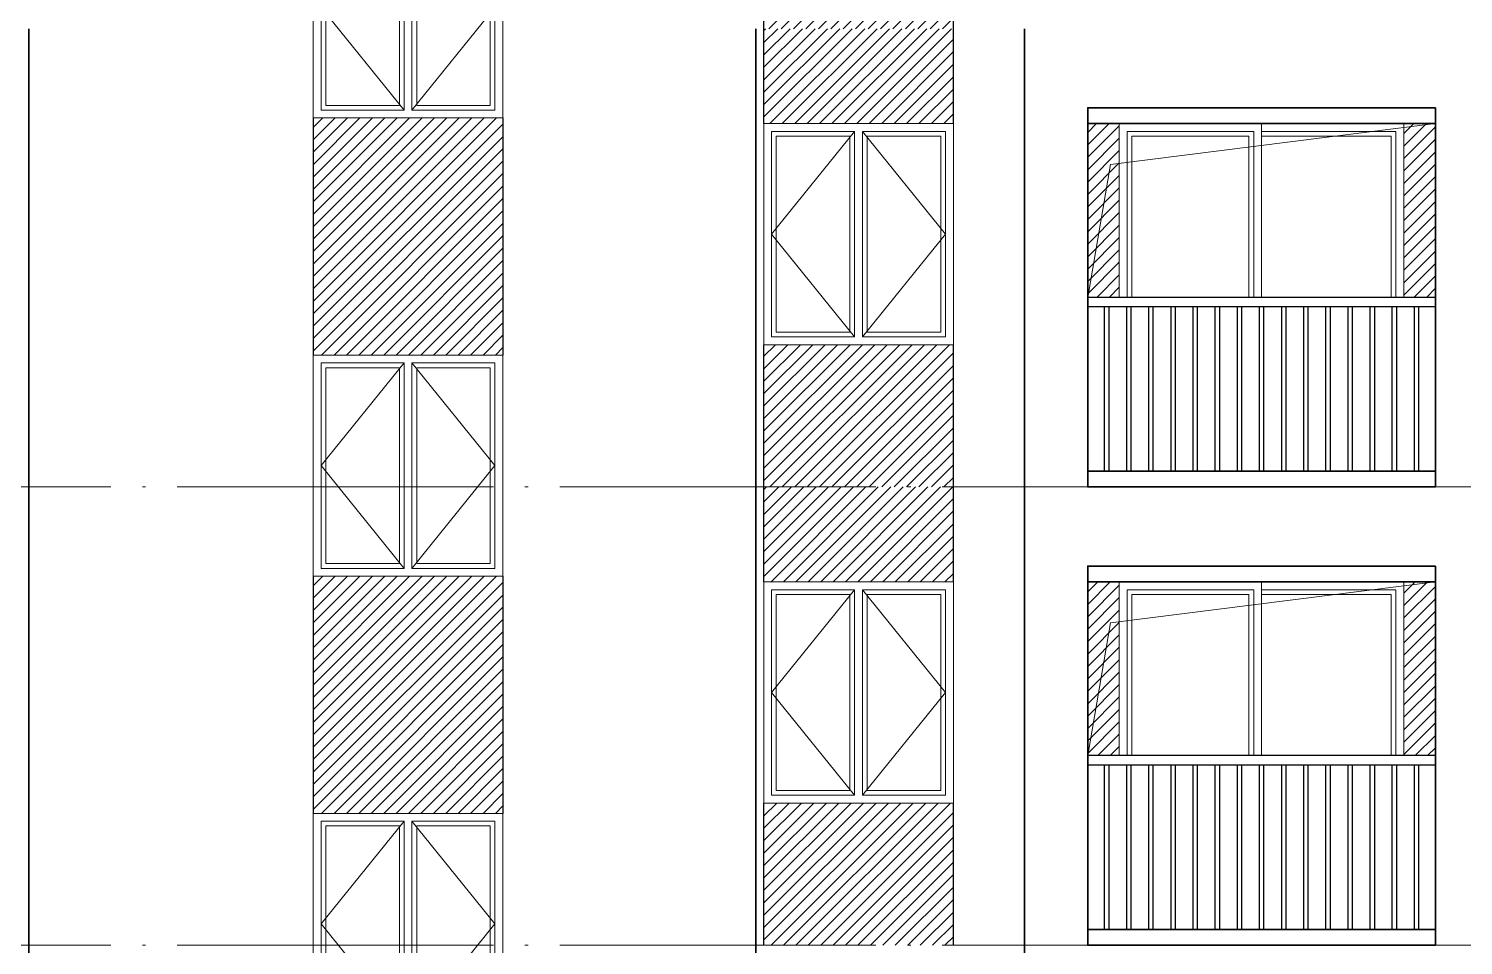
# Model space of a CAD drawing. Extents: x 27938 to 725830, y -209821 to 1628073.
# Drawn here: x 310917 to 319993, y 52040 to 57840 of the extents above; entities that cross this region are included whole.
import ezdxf
from ezdxf.xclip import XClip

# ---------------------------------------------------------------- set-up
doc = ezdxf.new("R2010")
doc.units = 0
doc.header["$LTSCALE"] = 1000
doc.header["$MEASUREMENT"] = 0
doc.header["$XCLIPFRAME"] = 0
doc.linetypes.add('DOTE', pattern=[2.42, 2, -0.2, 0.02, -0.2])
doc.layers.add('3-剖面填充（细）', color=250, linetype='Continuous')
doc.layers.add('Stair-栏杆', color=142, linetype='Continuous')
for name, color, linetype, lineweight in [('DOTE', 19, 'DOTE', 9), ('WINDOW', 144, 'Continuous', 15), ('立面-中轮廓线', 213, 'Continuous', 35), ('立面-普通轮廓', 7, 'Continuous', 18), ('立面-洞口示意', 152, 'Continuous', 13), ('立面-窗开启线', 250, 'Continuous', 13)]:
    doc.layers.add(name, color=color, linetype=linetype, lineweight=lineweight)

# ---------------------------------------------------------------- blocks, each defined once
blk = doc.blocks.new('HFHCDSFFDGD')
at = {"layer": '3-剖面填充（细）'}
h = blk.add_hatch(dxfattribs=at)
h.set_pattern_fill('ANSI31', color=256, scale=35)
h.set_pattern_definition([(45, (-274079.86, 7223), (-39.2886205, 39.2886205), [])])
h.paths.add_polyline_path([(280006.1, 40476), (280006.1, 41076), (281206, 41076), (281206.5, 40476)])
h = blk.add_hatch(dxfattribs=at)
h.set_pattern_fill('ANSI31', color=256, scale=35)
h.set_pattern_definition([(45, (-272178.246, 5800), (-39.2886205, 39.2886205), [])])
h.paths.add_polyline_path([(282056.1, 39376), (282256.1, 39376), (282256.1, 40476), (282056.1, 40476)])
h = blk.add_hatch(dxfattribs=at)
h.set_pattern_fill('ANSI31', color=256, scale=35)
h.set_pattern_definition([(45, (-274178.246, 5800), (-39.2886205, 39.2886205), [])])
h.paths.add_polyline_path([(284056.1, 39376), (284256.1, 39376), (284256.1, 40476), (284056.1, 40476)])
h = blk.add_hatch(dxfattribs=at)
h.set_pattern_fill('ANSI31', color=256, scale=35)
h.set_pattern_definition([(45, (-274079.86, 4923), (-39.2886205, 39.2886205), [])])
h.paths.add_polyline_path([(280006.1, 38176), (280006.1, 39076), (281205.7, 39076), (281206.5, 38176)])
for p, q in [((280006.1, 41076), (280006.1, 40476)), ((281206.1, 41076), (281206.1, 40476)), ((280006.1, 39076), (280006.1, 38176)), ((281206.1, 39076), (281206.1, 38176))]:
    blk.add_line(p, q, dxfattribs=at)
blk = doc.blocks.new('A$C1B273453')
at = {"layer": 'WINDOW'}
for points in [[(50, 1350), (575, 1350), (575, 50), (50, 50)], [(1150, 1350), (625, 1350), (625, 50), (1150, 50)]]:
    blk.add_lwpolyline(points, close=True, dxfattribs=at)
at = {"layer": 'WINDOW', "color": 250}
for points in [[(80, 1320), (545, 1320), (545, 80), (80, 80)], [(1120, 1320), (655, 1320), (655, 80), (1120, 80)]]:
    blk.add_lwpolyline(points, close=True, dxfattribs=at)
at = {"layer": '立面-普通轮廓'}
blk.add_lwpolyline([(1200, 1400), (0, 1400), (0, 0), (1200, 0)], close=True, dxfattribs=at)
at = {"layer": '立面-窗开启线', "color": 251, "ltscale": 0.5, "true_color": 0x636466}
for points in [[(575, 1350), (50, 700), (575, 50)], [(625, 1350), (1150, 700), (625, 50)]]:
    blk.add_lwpolyline(points, dxfattribs=at)
blk = doc.blocks.new('A$C2CF43C8D')
at = {"layer": 'WINDOW'}
blk.add_line((900, 2300), (900, 0), dxfattribs=at)
for points in [[(50, 2250), (850, 2250), (850, 50), (50, 50)], [(1750, 2250), (900, 2250), (900, 50), (1750, 50)]]:
    blk.add_lwpolyline(points, close=True, dxfattribs=at)
at = {"layer": 'WINDOW', "color": 250}
blk.add_lwpolyline([(80, 2220), (820, 2220), (820, 80), (80, 80)], close=True, dxfattribs=at)
blk.add_lwpolyline([(900, 80), (1720, 80), (1720, 2220), (900, 2220)], dxfattribs=at)
at = {"layer": '立面-普通轮廓'}
blk.add_lwpolyline([(0, 2300), (1800, 2300), (1800, 0), (0, 0)], close=True, dxfattribs=at)
blk = doc.blocks.new('HFGHFHFHF')
at = {"layer": 'Stair-栏杆'}
for p, q in [((284256.3, 39376), (282056.3, 39376)), ((284256.3, 39316), (282056.3, 39316))]:
    blk.add_line(p, q, dxfattribs=at)
for points in [[(282161.3, 39316), (282161.3, 38276)], [(282191.3, 38276), (282191.3, 39316)], [(282301.3, 39316), (282301.3, 38276)], [(282331.3, 38276), (282331.3, 39316)], [(282441.3, 39316), (282441.3, 38276)], [(282471.3, 38276), (282471.3, 39316)], [(282581.3, 39316), (282581.3, 38276)], [(282611.3, 38276), (282611.3, 39316)], [(282721.3, 39316), (282721.3, 38276)], [(282751.3, 38276), (282751.3, 39316)], [(282861.3, 39316), (282861.3, 38276)], [(282891.3, 38276), (282891.3, 39316)], [(283001.3, 39316), (283001.3, 38276)], [(283031.3, 38276), (283031.3, 39316)], [(283141.3, 39316), (283141.3, 38276)], [(283171.3, 38276), (283171.3, 39316)], [(283281.3, 39316), (283281.3, 38276)], [(283311.3, 38276), (283311.3, 39316)], [(283421.3, 39316), (283421.3, 38276)], [(283451.3, 38276), (283451.3, 39316)], [(283561.3, 39316), (283561.3, 38276)], [(283591.3, 38276), (283591.3, 39316)], [(283701.3, 39316), (283701.3, 38276)], [(283731.3, 38276), (283731.3, 39316)], [(283841.3, 39316), (283841.3, 38276)], [(283871.3, 39316), (283871.3, 38276)], [(283981.3, 39316), (283981.3, 38276)], [(284011.3, 38276), (284011.3, 39316)], [(284121.3, 39316), (284121.3, 38276)], [(284151.3, 38276), (284151.3, 39316)]]:
    blk.add_lwpolyline(points, dxfattribs=at)
at = {"layer": '立面-中轮廓线'}
for p, q in [((275356.3, 41076), (275356.3, 38176)), ((279956.3, 41076), (279956.3, 38176)), ((279956.3, 41076), (279956.3, 38176)), ((281656.3, 41076), (281656.3, 38176)), ((282056.3, 40576), (282056.3, 38176)), ((284256.3, 40576), (284256.3, 38176))]:
    blk.add_line(p, q, dxfattribs=at)
for points in [[(284256.3, 40576), (282056.3, 40576), (282056.3, 40476), (284256.3, 40476)], [(284256.3, 38276), (282056.3, 38276), (282056.3, 38176), (284256.3, 38176)]]:
    blk.add_lwpolyline(points, close=True, dxfattribs=at)
for p in [(277156.3, 40511), (280006.3, 39076)]:
    blk.add_blockref('A$C1B273453', p)
ref = blk.add_blockref('A$C2CF43C8D', (282256.3, 38176))
XClip(ref).set_block_clipping_path([(0, 1199.9999183439), (1800.0002853817, 2300.0000000003)])

msp = doc.modelspace()

# ---------------------------------------------------------------- hatches: boundary and pattern name
at = {"layer": '3-剖面填充（细）'}
h = msp.add_hatch(dxfattribs=at)
h.set_pattern_fill('ANSI31', color=256, scale=35)
h.set_pattern_definition([(45, (-208069.296, 21722.28), (-39.2886205, 39.2886205), [])])
h.paths.add_polyline_path([(312716.5, 55775.3), (313916.9, 55775.3), (313917.5, 57275.3), (312717.1, 57275.3)])
h = msp.add_hatch(dxfattribs=at)
h.set_pattern_fill('ANSI31', color=256, scale=35)
h.set_pattern_definition([(45, (-208069.296, 18822.28), (-39.2886205, 39.2886205), [])])
h.paths.add_polyline_path([(312716.5, 52875.3), (313916.9, 52875.3), (313917.5, 54375.3), (312717.1, 54375.3)])

# ---------------------------------------------------------------- linework, layer by layer
for p, q in [((312716.7, 57275.3), (312716.7, 55775.3)), ((313916.7, 57275.3), (313916.7, 55775.3)), ((312716.7, 54375.3), (312716.7, 52875.3)), ((313916.7, 54375.3), (313916.7, 52875.3))]:
    msp.add_line(p, q, dxfattribs=at)
at = {"layer": 'DOTE', "linetype": 'DOTE'}
for p, q in [((270716.6, 54940.3), (328516.6, 54940.3)), ((270716.6, 52040.3), (328516.6, 52040.3))]:
    msp.add_line(p, q, dxfattribs=at)
at = {"layer": '立面-洞口示意'}
for points in [[(317616.7, 56140.3), (317761.5, 56981.2), (319816.7, 57240.3)], [(317616.7, 53240.3), (317761.5, 54081.2), (319816.7, 54340.3)]]:
    msp.add_lwpolyline(points, dxfattribs=at)

# ---------------------------------------------------------------- block references
for name, p in [('HFHCDSFFDGD', (35560.4, 19664.3)), ('HFGHFHFHF', (35560.4, 16764.3)), ('HFHCDSFFDGD', (35560.4, 16764.3)), ('HFGHFHFHF', (35560.4, 13864.3)), ('HFHCDSFFDGD', (35560.4, 13864.3)), ('HFGHFHFHF', (35560.4, 10964.3))]:
    msp.add_blockref(name, p)

doc.saveas('drawing.dxf')
